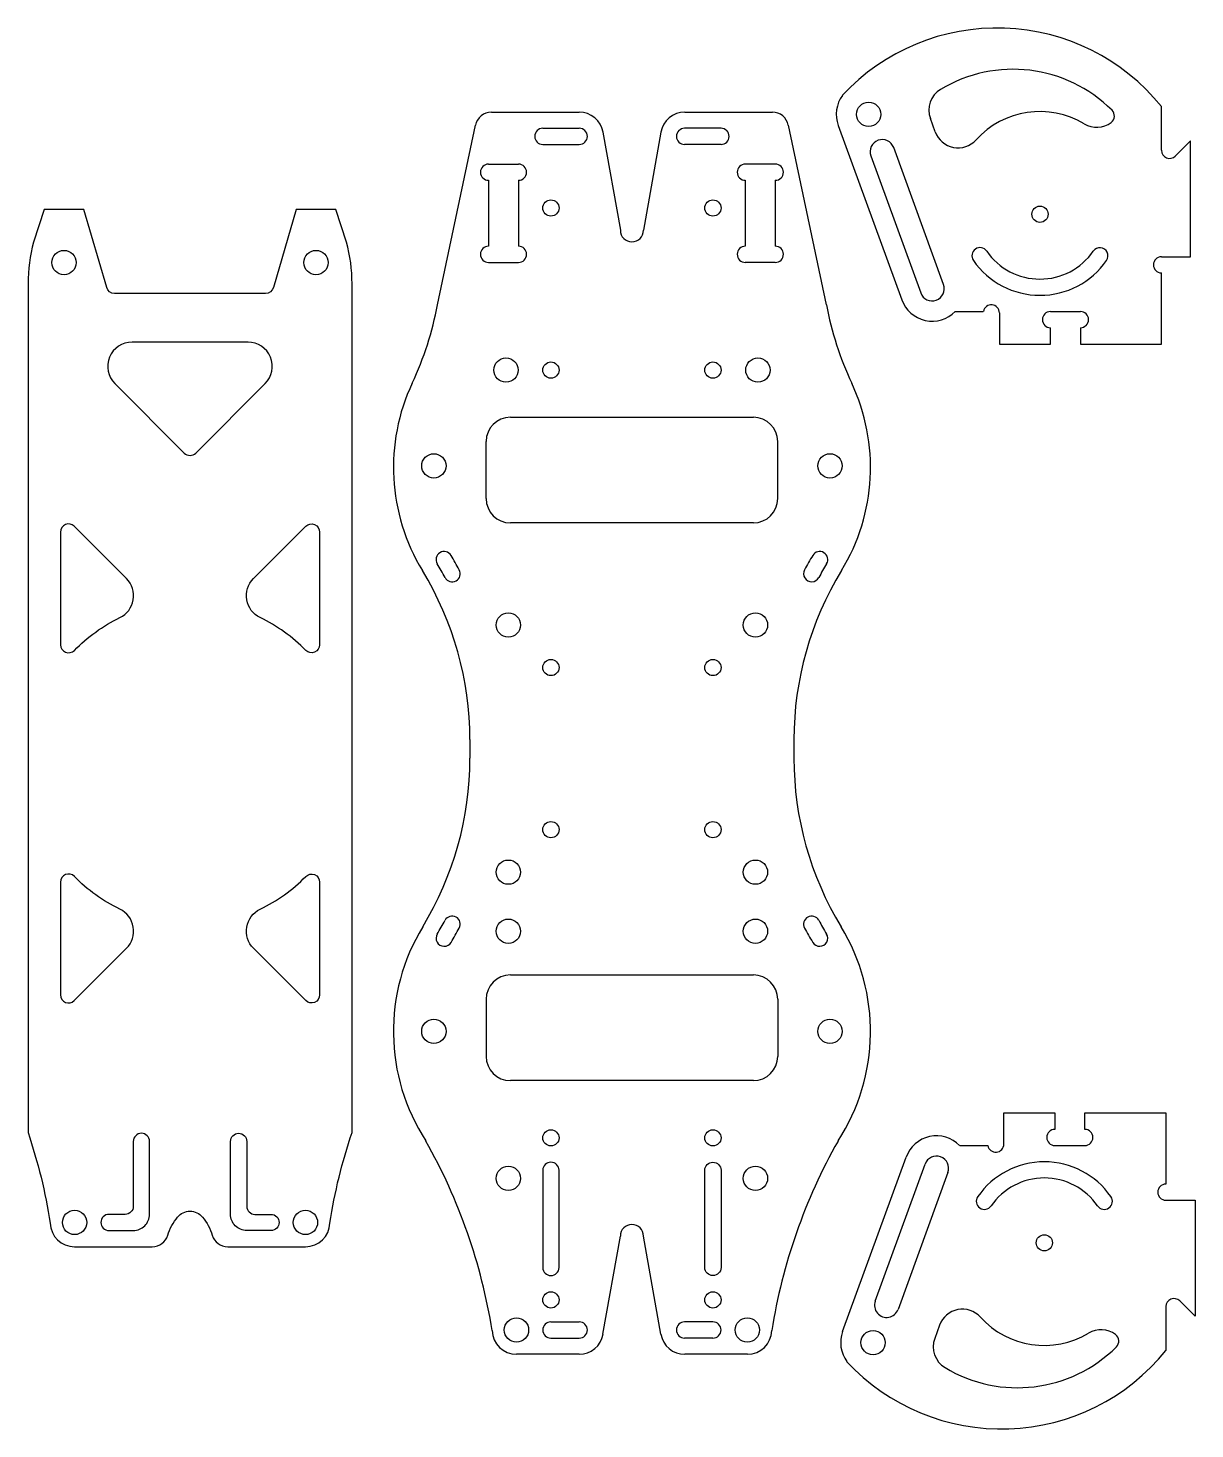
# Model space of a CAD drawing. Header units: millimetres. Extents: x 45 to 189, y 18 to 191.
import ezdxf

# ---------------------------------------------------------------- set-up
doc = ezdxf.new("R2010")
doc.units = ezdxf.units.MM

msp = doc.modelspace()

# ---------------------------------------------------------------- linework, layer by layer
for p, q in [((184.71, 176.18), (184.71, 181.6)), ((102, 180.9), (112.82, 180.9)), ((125.87, 180.9), (136.68, 180.9)), ((156.78, 178.47), (156.18, 180.1)), ((95.33, 157.12), (100.04, 179.27)), ((108.34, 178.9), (112.84, 178.9)), ((115.77, 178.43), (117.91, 166.31)), ((122.91, 178.43), (120.77, 166.31)), ((130.34, 178.9), (125.84, 178.9)), ((143.35, 157.12), (138.65, 179.27)), ((144.81, 179.25), (152.64, 157.73)), ((107.34, 177.9), (107.34, 177.9)), ((108.34, 176.9), (112.84, 176.9)), ((130.34, 176.9), (125.84, 176.9)), ((131.34, 177.9), (131.34, 177.9)), ((157.81, 159.61), (151.66, 176.53)), ((188.31, 177.36), (186.41, 175.47)), ((188.31, 163.05), (188.31, 177.36)), ((148.84, 175.5), (154.99, 158.59)), ((101.64, 174.48), (105.34, 174.48)), ((137.04, 174.48), (133.34, 174.48)), ((101.64, 172.48), (101.64, 164.35)), ((105.34, 172.48), (105.34, 164.35)), ((133.34, 172.48), (133.34, 164.35)), ((137.04, 172.48), (137.04, 164.35)), ((184.71, 163.05), (188.31, 163.05)), ((101.64, 162.35), (105.34, 162.35)), ((137.04, 162.35), (133.34, 162.35)), ((184.71, 152.25), (184.71, 161.05)), ((159.25, 156.29), (162.72, 156.29)), ((164.71, 156.12), (164.71, 152.25)), ((171.01, 156.29), (174.71, 156.29)), ((171.01, 152.25), (171.01, 154.29)), ((174.71, 154.29), (174.71, 152.25)), ((164.71, 152.25), (171.01, 152.25)), ((174.71, 152.25), (184.71, 152.25)), ((104.34, 143.24), (134.34, 143.24)), ((101.34, 133.21), (101.34, 140.24)), ((137.34, 133.21), (137.34, 140.24)), ((119.34, 130.21), (104.34, 130.21)), ((134.34, 130.21), (119.34, 130.21)), ((99.34, 103.46), (99.34, 101.16)), ((139.34, 103.46), (139.34, 101.16)), ((104.34, 74.41), (119.34, 74.41)), ((119.34, 74.41), (134.34, 74.41)), ((101.34, 71.41), (101.34, 64.37)), ((137.34, 71.41), (137.34, 64.37)), ((134.34, 61.37), (104.34, 61.37)), ((165.25, 53.54), (165.25, 57.4)), ((165.25, 57.4), (171.55, 57.4)), ((171.55, 57.4), (171.55, 55.36)), ((175.25, 55.36), (175.25, 57.4)), ((175.25, 57.4), (185.25, 57.4)), ((185.25, 57.4), (185.25, 48.61)), ((145.35, 30.41), (153.18, 51.93)), ((159.8, 53.36), (163.26, 53.36)), ((171.55, 53.36), (175.25, 53.36)), ((149.38, 34.16), (155.53, 51.07)), ((158.35, 50.05), (152.2, 33.13)), ((185.25, 46.61), (188.85, 46.61)), ((188.85, 46.61), (188.85, 32.3)), ((115.77, 30.08), (117.91, 42.19)), ((122.91, 30.08), (120.77, 42.19)), ((185.25, 33.48), (185.25, 28.06)), ((188.85, 32.3), (186.96, 34.19)), ((109.34, 31.6), (112.84, 31.6)), ((129.34, 31.6), (125.84, 31.6)), ((157.32, 31.19), (156.72, 29.56)), ((108.34, 30.6), (108.34, 30.6)), ((109.34, 29.6), (112.84, 29.6)), ((129.34, 29.6), (125.84, 29.6)), ((130.34, 30.6), (130.34, 30.6)), ((112.82, 27.6), (105.09, 27.6)), ((133.6, 27.6), (125.87, 27.6))]:
    msp.add_line(p, q)
for points in [[(79.04, 40.87, 0.406629), (82.04, 43.79, -0.041243), (84.79, 54.98), (84.79, 159.72, 0.064909), (84.12, 164.85), (82.79, 168.87), (77.89, 168.87), (75.08, 159.26, -0.340159), (74.11, 158.51), (55.47, 158.51, -0.340159), (54.51, 159.26), (51.69, 168.87), (46.79, 168.87), (45.46, 164.85, 0.064909), (44.79, 159.72), (44.79, 54.98, -0.041243), (47.54, 43.79, 0.406629), (50.54, 40.87), (60.13, 40.87, 0.331054), (62.05, 42.29, -0.101348), (63.26, 44.54, -0.467594), (66.33, 44.54, -0.101348), (67.53, 42.29, 0.331054), (69.45, 40.87)], [(65.5, 138.82), (74.07, 147.39, 0.668179), (71.95, 152.51), (57.63, 152.51, 0.668179), (55.51, 147.39), (64.08, 138.82, 0.414214)], [(50.51, 114.47, -0.087332), (56.13, 118.51, 0.516618), (56.95, 123.33), (50.5, 129.78, 0.668179), (48.79, 129.07), (48.79, 115.17, 0.672464)], [(79.08, 114.47, 0.087332), (73.45, 118.51, -0.516618), (72.63, 123.33), (79.08, 129.78, -0.668179), (80.79, 129.07), (80.79, 115.17, -0.672464)], [(56.95, 77.7, 0.516618), (56.13, 82.53, -0.087332), (50.51, 86.57, 0.672464), (48.79, 85.87), (48.79, 71.96, 0.668179), (50.5, 71.25)], [(72.63, 77.7, -0.516618), (73.45, 82.53, 0.087332), (79.08, 86.57, -0.672464), (80.79, 85.87), (80.79, 71.96, -0.668179), (79.08, 71.25)], [(54.79, 44.87, 0.414214), (53.79, 43.87), (53.79, 43.87, 0.414214), (54.79, 42.87), (57.79, 42.87, 0.414214), (59.79, 44.87), (59.79, 53.87, 1), (57.79, 53.87), (57.79, 45.87, -0.414214), (56.79, 44.87)], [(74.79, 44.87, -0.414214), (75.79, 43.87), (75.79, 43.87, -0.414214), (74.79, 42.87), (71.79, 42.87, -0.414214), (69.79, 44.87), (69.79, 53.87, -1), (71.79, 53.87), (71.79, 45.87, 0.414214), (72.79, 44.87)], [(108.34, 38.31, 1), (110.34, 38.31), (110.34, 50.31, 1), (108.34, 50.31)], [(130.34, 38.31, -1), (128.34, 38.31), (128.34, 50.31, -1), (130.34, 50.31)]]:
    msp.add_lwpolyline(points, format="xyb", close=True)
for centre, radius in [((148.57, 180.62), 1.5), ((109.34, 169.06), 1), ((129.34, 169.06), 1), ((169.71, 168.29), 1), ((49.24, 162.33), 1.5), ((80.34, 162.33), 1.5), ((103.79, 149.06), 1.5), ((134.89, 149.06), 1.5), ((109.34, 149.06), 1), ((129.34, 149.06), 1), ((94.89, 137.24), 1.5), ((143.79, 137.24), 1.5), ((104.09, 117.6), 1.5), ((134.59, 117.6), 1.5), ((109.34, 112.35), 1), ((129.34, 112.35), 1), ((109.34, 92.35), 1), ((129.34, 92.35), 1), ((104.09, 87.1), 1.5), ((134.59, 87.1), 1.5), ((104.09, 79.81), 1.5), ((134.59, 79.81), 1.5), ((94.89, 67.45), 1.5), ((143.79, 67.45), 1.5), ((109.34, 54.31), 1), ((129.34, 54.31), 1), ((104.09, 49.31), 1.5), ((134.59, 49.31), 1.5), ((50.54, 43.87), 1.5), ((50.54, 43.87), 1.5), ((79.04, 43.87), 1.5), ((79.04, 43.87), 1.5), ((170.25, 41.36), 1), ((109.34, 34.31), 1), ((129.34, 34.31), 1), ((105.09, 30.6), 1.5), ((133.59, 30.6), 1.5), ((149.11, 29.04), 1.5)]:
    msp.add_circle(centre, radius)
for centre, radius, start, end in [((164.42, 165.18), 26.1, 38.9956, 137.0273), ((166.39, 168.88), 17.3, 45.0852, 121.1043), ((159, 181.13), 3, 121.1043, 200), ((148.57, 180.62), 4, 144.0804, 200), ((102, 178.9), 2, 90, 169.4085), ((112.82, 177.9), 3, 10.008, 90), ((125.87, 177.9), 3, 90, 169.992), ((136.68, 178.9), 2, 10.5915, 90), ((169.71, 170.29), 10.67, 59.1961, 137.7039), ((177.9, 180.43), 1, 306.4753, 45.0852), ((108.34, 177.9), 1, 90, 180), ((112.84, 177.9), 1, 0, 90), ((125.84, 177.9), 1, 90, 180), ((130.34, 177.9), 1, 360, 90), ((159.6, 179.49), 3, 200, 317.7039), ((176.71, 182.03), 3, 239.1961, 306.4753), ((108.34, 177.9), 1, 180, 270), ((112.84, 177.9), 1, 270, 0), ((125.84, 177.9), 1, 180, 270), ((130.34, 177.9), 1, 270, 0), ((150.25, 176.01), 1.5, 20, 200), ((185.71, 176.18), 1, 180, 315), ((101.64, 173.48), 1, 90, 270), ((105.34, 173.48), 1, 270, 90), ((133.34, 173.48), 1, 90, 270), ((137.04, 173.48), 1, 270, 90), ((119.34, 166.31), 1.43, 180, 360), ((101.64, 163.35), 1, 90, 270), ((105.34, 163.35), 1, 270, 90), ((133.34, 163.35), 1, 90, 270), ((137.04, 163.35), 1, 270, 90), ((162.31, 163.17), 1, 34.7071, 214.7071), ((169.71, 168.29), 10, 214.7071, 325.2929), ((169.71, 168.29), 8, 214.7071, 325.2929), ((177.11, 163.17), 1, 325.2929, 145.2929), ((184.71, 162.05), 1, 90, 270), ((156.4, 159.1), 1.5, 200, 20), ((156.4, 159.1), 4, 200, 315.4957), ((56.02, 164.48), 40, 334.8219, 349.4085), ((182.67, 164.48), 40, 190.5915, 205.1781), ((163.71, 156.12), 1, 360, 169.8441), ((171.01, 155.29), 1, 90, 270), ((174.71, 155.29), 1, 270, 90), ((114.35, 137.06), 24.45, 154.8219, 211.418), ((124.34, 137.06), 24.45, 328.582, 25.1781), ((104.34, 140.24), 3, 90, 180), ((134.34, 140.24), 3, 0, 90), ((104.34, 133.21), 3, 180, 270), ((134.34, 133.21), 3, 270, 0), ((96.16, 125.67), 1, 31.1051, 211.1051), ((142.52, 125.67), 1, 328.8949, 148.8949), ((59.34, 103.46), 42, 28.4401, 31.1051), ((59.34, 103.46), 44, 28.4401, 31.1051), ((179.34, 103.46), 44, 148.8949, 151.5599), ((179.34, 103.46), 42, 148.8949, 151.5599), ((59.34, 103.46), 40, 0, 31.418), ((97.15, 123.93), 1, 208.4401, 28.4401), ((179.34, 103.46), 40, 148.582, 180), ((141.53, 123.93), 1, 151.5599, 331.5599), ((59.34, 101.16), 40, 328.6799, 0), ((179.34, 101.16), 40, 180, 211.3201), ((97.15, 80.68), 1, 331.5599, 151.5599), ((141.53, 80.68), 1, 28.4401, 208.4401), ((114.74, 67.45), 24.84, 148.6799, 212.9923), ((59.34, 101.16), 42, 328.8949, 331.5599), ((59.34, 101.16), 44, 328.8949, 331.5599), ((179.34, 101.16), 44, 208.4401, 211.1051), ((179.34, 101.16), 42, 208.4401, 211.1051), ((123.95, 67.45), 24.84, 327.0077, 31.3201), ((96.16, 78.95), 1, 148.8949, 328.8949), ((142.52, 78.95), 1, 211.1051, 31.1051), ((104.34, 71.41), 3, 90, 180), ((134.34, 71.41), 3, 0, 90), ((104.34, 64.37), 3, 180, 270), ((134.34, 64.37), 3, 270, 0), ((171.55, 54.36), 1, 90, 270), ((175.25, 54.36), 1, 270, 90), ((33.03, 19.49), 69.93, 9.0743, 29.4978), ((205.65, 19.49), 69.93, 150.5022, 170.9257), ((156.94, 50.56), 4, 44.5043, 160), ((156.94, 50.56), 1.5, 340, 160), ((164.25, 53.54), 1, 190.1559, 0), ((170.25, 41.36), 10, 34.7071, 145.2929), ((170.25, 41.36), 8, 34.7071, 145.2929), ((185.25, 47.61), 1, 90, 270), ((162.85, 46.49), 1, 145.2929, 325.2929), ((177.65, 46.49), 1, 214.7071, 34.7071), ((119.34, 42.19), 1.43, 360, 180), ((150.79, 33.65), 1.5, 160, 340), ((160.14, 30.17), 3, 42.2961, 160), ((186.25, 33.48), 1, 45, 180), ((109.34, 30.6), 1, 90, 180), ((112.84, 30.6), 1, 360, 90), ((125.84, 30.6), 1, 90, 180), ((129.34, 30.6), 1, 0, 90), ((170.25, 39.36), 10.67, 222.2961, 300.8039), ((105.09, 30.6), 3, 181.4876, 270), ((109.34, 30.6), 1, 180, 270), ((112.82, 30.6), 3, 270, 349.992), ((112.84, 30.6), 1, 270, 0), ((125.87, 30.6), 3, 190.008, 270), ((125.84, 30.6), 1, 180, 270), ((129.34, 30.6), 1, 270, 0), ((133.6, 30.6), 3, 270, 358.5124), ((149.11, 29.04), 4, 160, 215.9196), ((159.54, 28.53), 3, 160, 238.8957), ((177.25, 27.62), 3, 53.5247, 120.8039), ((178.44, 29.23), 1, 314.9148, 53.5247), ((164.97, 44.48), 26.1, 222.9727, 321.0044), ((166.93, 40.77), 17.3, 238.8957, 314.9148)]:
    msp.add_arc(centre, radius, start, end)

doc.saveas('drawing.dxf')
